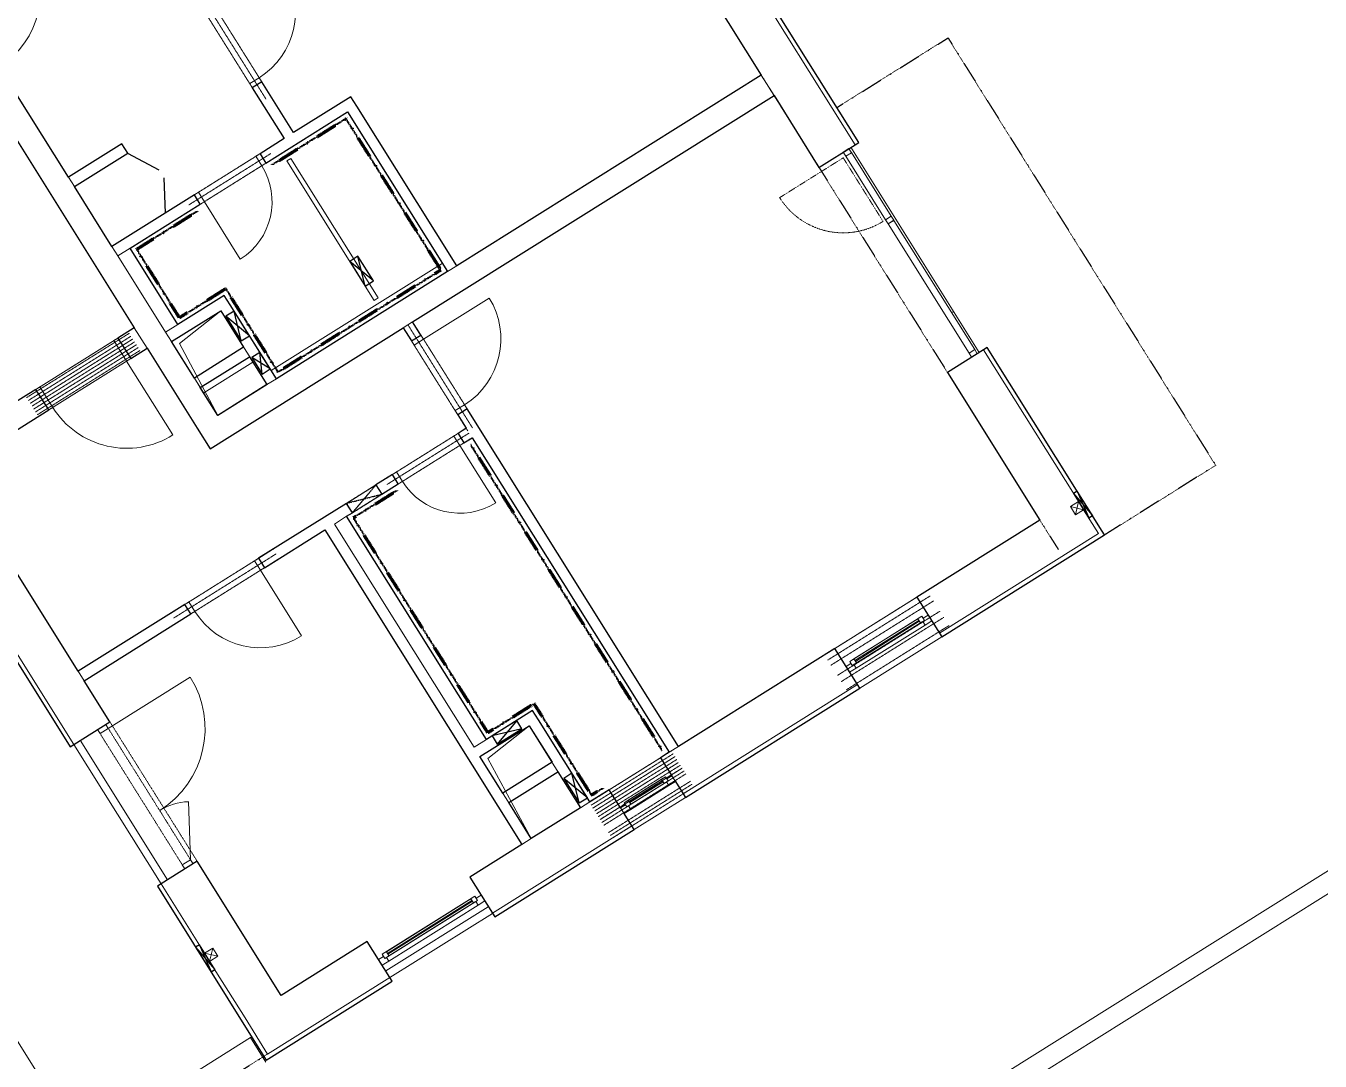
# Model space of a CAD drawing. Header units: millimetres. Extents: x -10201 to 227333, y -5874 to 72638.
# Drawn here: x 166124 to 179496, y 17535 to 28230 of the extents above; entities that cross this region are included whole.
import ezdxf

# ---------------------------------------------------------------- set-up
doc = ezdxf.new("R2010")
doc.units = ezdxf.units.MM
for name, pattern in [('HA_Dash_2mm-S1mm', [2, 1, -1]), ('HA_Dash_3mm-S1mm', [3, 2, -1]), ('HA_DashDot_2_2mm-S0_6mm', [2.2, 1, -0.6, 0, -0.6]), ('HA_DashDot_4mm-S1mm', [4, 2, -1, 0, -1])]:
    doc.linetypes.add(name, pattern=pattern)
for name, color, linetype, lineweight in [('A-DETL-____-OTLN', 9, 'Continuous', 25), ('A-DETL-GENF-OTLN', 9, 'Continuous', 9), ('A-DOOR-____-MCUT', 9, 'HA_DashDot_2_2mm-S0_6mm', 9), ('A-DOOR-____-OTLN', 9, 'Continuous', 9), ('A-DOOR-FRAM-MCUT', 9, 'Continuous', 9), ('A-DOOR-FRAM-OTLN', 9, 'Continuous', 9), ('A-FLOR-____-OTLN', 9, 'Continuous', 9), ('A-FLOR-____-OVHD', 9, 'HA_DashDot_4mm-S1mm', 25), ('A-GENM-____-HDLN', 9, 'HA_Dash_3mm-S1mm', 9), ('A-GENM-____-MCUT', 9, 'HA_Dash_3mm-S1mm', 25), ('A-GENM-____-OTLN', 9, 'Continuous', 9), ('A-GLAZ-____-MCUT', 9, 'Continuous', 5), ('A-GLAZ-____-OTLN', 9, 'Continuous', 5), ('A-GLAZ-CURT-MCUT', 9, 'Continuous', 5), ('A-GLAZ-CURT-OTLN', 9, 'Continuous', 5), ('A-GLAZ-CWMG-MCUT', 9, 'Continuous', 5), ('A-GLAZ-CWMG-OTLN', 9, 'Continuous', 5), ('A-WALL-____-MCUT', 9, 'Continuous', 25), ('A-WALL-____-OTLN', 9, 'Continuous', 9), ('I-WALL-____-MCUT', 9, 'Continuous', 25), ('I-WALL-____-OTLN', 9, 'Continuous', 9), ('M-HVAC-DUCT-OTLN', 9, 'Continuous', 9), ('S-BEAM-____-OTLN', 9, 'Continuous', 9)]:
    doc.layers.add(name, color=color, linetype=linetype, lineweight=lineweight)

# ---------------------------------------------------------------- blocks, each defined once
blk = doc.blocks.new('HA_DR_Single_Swing_Solid - In_BJ_900x2100_Vstup-2040222-schema POHLEDU D_120_6200')
at = {"layer": 'A-DOOR-____-MCUT'}
for p, q in [((-450, 125), (450, 125)), ((-450, -125), (450, -125))]:
    blk.add_line(p, q, dxfattribs=at)
at = {"layer": 'A-DOOR-____-OTLN'}
for p, q in [((-500, 125), (500, 125)), ((-500, -125), (500, -125))]:
    blk.add_line(p, q, dxfattribs=at)
at = {"layer": 'A-DOOR-____-OTLN', "lineweight": 5}
blk.add_line((450, -1025), (450, -125), dxfattribs=at)
blk.add_arc((450, -125), 900, 180, 270, dxfattribs=at)
at = {"layer": 'A-DOOR-FRAM-MCUT'}
for p, q in [((-450, 125), (-500, 125)), ((-450, -125), (-450, 125)), ((500, 125), (450, 125)), ((450, 125), (450, -125)), ((-500, -125), (-450, -125)), ((450, -125), (500, -125))]:
    blk.add_line(p, q, dxfattribs=at)
blk = doc.blocks.new('HA_DR_Single_Swing_Solid - In_BJ_700x2100-2040355-schema POHLEDU D_120_6200')
at = {"layer": 'A-DOOR-____-MCUT'}
for p, q in [((-350, 57.5), (350, 57.5)), ((-350, -57.5), (350, -57.5))]:
    blk.add_line(p, q, dxfattribs=at)
at = {"layer": 'A-DOOR-____-OTLN', "lineweight": 5}
blk.add_line((350, 757.5), (350, 57.5), dxfattribs=at)
blk.add_arc((350, 57.5), 700, 90, 180, dxfattribs=at)
at = {"layer": 'A-DOOR-FRAM-MCUT'}
for p, q in [((-400, 57.5), (-350, 57.5)), ((-350, 57.5), (-350, -57.5)), ((350, 57.5), (400, 57.5)), ((350, -57.5), (350, 57.5)), ((-350, -57.5), (-400, -57.5)), ((400, -57.5), (350, -57.5))]:
    blk.add_line(p, q, dxfattribs=at)
blk = doc.blocks.new('HA_DR_Single_Swing_Solid - In_BJ_800x2100-2040331-schema POHLEDU D_120_6200')
at = {"layer": 'A-DOOR-____-MCUT'}
for p, q in [((-400, 57.5), (400, 57.5)), ((-400, -57.5), (400, -57.5))]:
    blk.add_line(p, q, dxfattribs=at)
at = {"layer": 'A-DOOR-____-OTLN', "lineweight": 5}
blk.add_line((400, -857.5), (400, -57.5), dxfattribs=at)
blk.add_arc((400, -57.5), 800, 180, 270, dxfattribs=at)
at = {"layer": 'A-DOOR-FRAM-MCUT'}
for p, q in [((-400, 57.5), (-450, 57.5)), ((-400, -57.5), (-400, 57.5)), ((450, 57.5), (400, 57.5)), ((400, 57.5), (400, -57.5)), ((-450, -57.5), (-400, -57.5)), ((400, -57.5), (450, -57.5))]:
    blk.add_line(p, q, dxfattribs=at)
blk = doc.blocks.new('HA_DR_Single_Swing_Solid - In_BJ_900x2100_Vstup-2040226-schema POHLEDU D_120_6200')
at = {"layer": 'A-DOOR-____-MCUT'}
for p, q in [((-450, 125), (450, 125)), ((-450, -125), (450, -125))]:
    blk.add_line(p, q, dxfattribs=at)
at = {"layer": 'A-DOOR-____-OTLN'}
for p, q in [((-500, 125), (500, 125)), ((-500, -125), (500, -125))]:
    blk.add_line(p, q, dxfattribs=at)
at = {"layer": 'A-DOOR-____-OTLN', "lineweight": 5}
blk.add_line((450, -1025), (450, -125), dxfattribs=at)
blk.add_arc((450, -125), 900, 180, 270, dxfattribs=at)
at = {"layer": 'A-DOOR-FRAM-MCUT'}
for p, q in [((-450, 125), (-500, 125)), ((-450, -125), (-450, 125)), ((500, 125), (450, 125)), ((450, 125), (450, -125)), ((-500, -125), (-450, -125)), ((450, -125), (500, -125))]:
    blk.add_line(p, q, dxfattribs=at)
blk = doc.blocks.new('HA_WD_SinglePanel - 1250x2400-1662821-schema POHLEDU D_120_6200')
at = {"layer": 'A-GLAZ-____-MCUT'}
for p, q in [((-545, 70), (-625, 70)), ((-625, 0), (-565, 0)), ((-565, -25), (-565, 25)), ((-565, 25), (-515, 25)), ((-545, 25), (-545, 70)), ((-515, 25), (-515, -25)), ((515, 5), (-515, 5)), ((515, -25), (515, 25)), ((515, 25), (565, 25)), ((625, 70), (545, 70)), ((545, 70), (545, 25)), ((565, 25), (565, -25)), ((565, 0), (625, 0)), ((-515, -25), (-565, -25)), ((515, -5), (-515, -5)), ((565, -25), (515, -25))]:
    blk.add_line(p, q, dxfattribs=at)
at = {"layer": 'A-GLAZ-____-OTLN'}
for p, q in [((565, 25), (-565, 25)), ((-565, -25), (-565, 25)), ((545, 70), (-545, 70)), ((515, 25), (-515, 25)), ((565, 25), (565, -25)), ((-565, -25), (565, -25)), ((515, -25), (-515, -25))]:
    blk.add_line(p, q, dxfattribs=at)
blk = doc.blocks.new('HA_WD_SinglePanel - 1000x1500-1662820-schema POHLEDU D_120_6200')
at = {"layer": 'A-GLAZ-____-MCUT'}
for p, q in [((-420, 70), (-500, 70)), ((-500, 0), (-440, 0)), ((-440, -25), (-440, 25)), ((-440, 25), (-390, 25)), ((-420, 25), (-420, 70)), ((-390, 25), (-390, -25)), ((390, 5), (-390, 5)), ((390, -25), (390, 25)), ((390, 25), (440, 25)), ((500, 70), (420, 70)), ((420, 70), (420, 25)), ((440, 25), (440, -25)), ((442, 0), (500, 0)), ((-390, -25), (-440, -25)), ((390, -5), (-390, -5)), ((440, -25), (390, -25))]:
    blk.add_line(p, q, dxfattribs=at)
at = {"layer": 'A-GLAZ-____-OTLN'}
for p, q in [((440, 25), (-440, 25)), ((-440, -25), (-440, 25)), ((420, 70), (-420, 70)), ((390, 25), (-390, 25)), ((440, 25), (440, -25)), ((-440, -25), (440, -25)), ((390, -25), (-390, -25))]:
    blk.add_line(p, q, dxfattribs=at)
blk = doc.blocks.new('HA_GM_Shaft_Rectangle - Default-2056019-schema POHLEDU D_120_6200')
at = {"layer": 'A-DETL-GENF-OTLN'}
for p, q in [((60, -60), (600, 0)), ((0, -900), (60, -60))]:
    blk.add_line(p, q, dxfattribs=at)
at = {"layer": 'A-GENM-____-OTLN'}
for p, q in [((0, -900), (0, 0)), ((0, 0), (600, 0)), ((600, 0), (600, -900)), ((600, -900), (0, -900))]:
    blk.add_line(p, q, dxfattribs=at)
blk = doc.blocks.new('HA_GM_Shaft_Rectangle - Default-2056015-schema POHLEDU D_120_6200')
at = {"layer": 'A-DETL-GENF-OTLN'}
for p, q in [((60, -60), (600, 0)), ((0, -1000), (60, -60))]:
    blk.add_line(p, q, dxfattribs=at)
at = {"layer": 'A-GENM-____-OTLN'}
for p, q in [((0, -1000), (0, 0)), ((0, 0), (600, 0)), ((600, 0), (600, -1000)), ((600, -1000), (0, -1000))]:
    blk.add_line(p, q, dxfattribs=at)
blk = doc.blocks.new('HA_DR_Single_Swing_Solid - In_BJ_700x2100-2040353-schema POHLEDU D_120_6200')
at = {"layer": 'A-DOOR-____-MCUT'}
for p, q in [((-350, 57.5), (350, 57.5)), ((-350, -57.5), (350, -57.5))]:
    blk.add_line(p, q, dxfattribs=at)
at = {"layer": 'A-DOOR-____-OTLN', "lineweight": 5}
blk.add_line((350, -757.5), (350, -57.5), dxfattribs=at)
blk.add_arc((350, -57.5), 700, 180, 270, dxfattribs=at)
at = {"layer": 'A-DOOR-FRAM-MCUT'}
for p, q in [((-350, 57.5), (-400, 57.5)), ((-350, -57.5), (-350, 57.5)), ((400, 57.5), (350, 57.5)), ((350, 57.5), (350, -57.5)), ((-400, -57.5), (-350, -57.5)), ((350, -57.5), (400, -57.5))]:
    blk.add_line(p, q, dxfattribs=at)
blk = doc.blocks.new('HA_WD_SinglePanel - 625x1000-1662819-schema POHLEDU D_120_6200')
at = {"layer": 'A-GLAZ-____-MCUT'}
for p, q in [((-313, 70), (-313, 0)), ((-233, 70), (-313, 70)), ((-313, 0), (-253, 0)), ((-253, -25), (-253, 25)), ((-253, 25), (-203, 25)), ((-233, 25), (-233, 70)), ((-203, 25), (-203, -25)), ((202, 5), (-203, 5)), ((202, -25), (202, 25)), ((202, 25), (252, 25)), ((312, 70), (232, 70)), ((232, 70), (232, 25)), ((252, 25), (252, -25)), ((252, 0), (312, 0)), ((312, 0), (312, 70)), ((-203, -25), (-253, -25)), ((202, -5), (-203, -5)), ((252, -25), (202, -25))]:
    blk.add_line(p, q, dxfattribs=at)
at = {"layer": 'A-GLAZ-____-OTLN'}
for p, q in [((252, 25), (-253, 25)), ((-253, -25), (-253, 25)), ((232, 70), (-233, 70)), ((202, 25), (-203, 25)), ((252, 25), (252, -25)), ((-253, -25), (252, -25)), ((202, -25), (-203, -25))]:
    blk.add_line(p, q, dxfattribs=at)
blk = doc.blocks.new('Systémový panel - Sklo-1501127-schema POHLEDU D_120_6200')
at = {"layer": 'A-GLAZ-CURT-MCUT'}
for p, q in [((787.5, 0), (-787.5, 0)), ((-787.5, 0), (-787.5, -70)), ((787.5, -70), (787.5, 0)), ((-787.5, -70), (787.5, -70))]:
    blk.add_line(p, q, dxfattribs=at)
blk = doc.blocks.new('Obdélníková příčel - 50x70mm EXT-1501128-schema POHLEDU D_120_6200')
at = {"layer": 'A-GLAZ-CWMG-MCUT'}
for p, q in [((-50, 70), (0, 70)), ((-50, 0), (-50, 70)), ((0, 0), (-50, 0)), ((0, 70), (0, 0))]:
    blk.add_line(p, q, dxfattribs=at)
blk = doc.blocks.new('Obdélníková příčel - 50x70mm EXT-1501129-schema POHLEDU D_120_6200')
at = {"layer": 'A-GLAZ-CWMG-MCUT'}
for p, q in [((0, 70), (-50, 70)), ((-50, 70), (-50, 0)), ((-50, 0), (0, 0)), ((0, 0), (0, 70))]:
    blk.add_line(p, q, dxfattribs=at)
blk = doc.blocks.new('ABMV_CW_Single_Swing_Generic - Ex_Glass_SKLOPNE-1536050-schema POHLEDU D_120_6200')
at = {"layer": 'A-DOOR-____-OTLN', "linetype": 'HA_Dash_2mm-S1mm', "lineweight": 5}
for p in [(387.5, 805), (-387.5, 30)]:
    blk.add_line(p, (387.5, 30), dxfattribs=at)
blk.add_arc((387.5, 30), 775, 90, 180, dxfattribs=at)
blk = doc.blocks.new('Obdélníková příčel - 50x70mm EXT-1501125-schema POHLEDU D_120_6200')
at = {"layer": 'A-GLAZ-CWMG-OTLN'}
for p, q in [((-15958, 37616), (-15547, 36959)), ((-15899, 37653), (-15488, 36996))]:
    blk.add_line(p, q, dxfattribs=at)
blk = doc.blocks.new('Obdélníková příčel - 50x70mm EXT-1501126-schema POHLEDU D_120_6200')
at = {"layer": 'A-GLAZ-CWMG-MCUT'}
for p, q in [((-25, 70), (25, 70)), ((-25, 0), (-25, 70)), ((25, 0), (-25, 0)), ((25, 70), (25, 0))]:
    blk.add_line(p, q, dxfattribs=at)
blk = doc.blocks.new('HA_GM_Tiling_LineBased - Generic Tiles-1986776-schema POHLEDU D_120_6200')
at = {"layer": 'A-GENM-____-OTLN', "linetype": 'HA_DashDot_4mm-S1mm', "lineweight": 80}
blk.add_line((50, -50), (950, -50), dxfattribs=at)
blk = doc.blocks.new('HA_GM_Tiling_LineBased - Generic Tiles-1986777-schema POHLEDU D_120_6200')
at = {"layer": 'A-GENM-____-OTLN', "linetype": 'HA_DashDot_4mm-S1mm', "lineweight": 80}
blk.add_line((50, -50), (1895, -50), dxfattribs=at)
blk = doc.blocks.new('HA_GM_Tiling_LineBased - Generic Tiles-1986778-schema POHLEDU D_120_6200')
at = {"layer": 'A-GENM-____-OTLN', "linetype": 'HA_DashDot_4mm-S1mm', "lineweight": 80}
blk.add_line((50, -50), (2035, -50), dxfattribs=at)
blk = doc.blocks.new('HA_GM_Tiling_LineBased - Generic Tiles-1986770-schema POHLEDU D_120_6200')
at = {"layer": 'A-GENM-____-OTLN', "linetype": 'HA_DashDot_4mm-S1mm', "lineweight": 80}
blk.add_line((50, -50), (1065, -50), dxfattribs=at)
blk = doc.blocks.new('HA_GM_Tiling_LineBased - Generic Tiles-1986779-schema POHLEDU D_120_6200')
at = {"layer": 'A-GENM-____-OTLN', "linetype": 'HA_DashDot_4mm-S1mm', "lineweight": 80}
blk.add_line((-50, -50), (515, -50), dxfattribs=at)
blk = doc.blocks.new('HA_GM_Tiling_LineBased - Generic Tiles-1986780-schema POHLEDU D_120_6200')
at = {"layer": 'A-GENM-____-OTLN', "linetype": 'HA_DashDot_4mm-S1mm', "lineweight": 80}
blk.add_line((50, -50), (885, -50), dxfattribs=at)
blk = doc.blocks.new('HA_GM_Tiling_LineBased - Generic Tiles-1986781-schema POHLEDU D_120_6200')
at = {"layer": 'A-GENM-____-OTLN', "linetype": 'HA_DashDot_4mm-S1mm', "lineweight": 80}
blk.add_line((50, -50), (800, -50), dxfattribs=at)
blk = doc.blocks.new('HA_GM_Tiling_LineBased - Generic Tiles-1684292-schema POHLEDU D_120_6200')
at = {"layer": 'A-GENM-____-OTLN', "linetype": 'HA_DashDot_4mm-S1mm', "lineweight": 80}
blk.add_line((50, -50), (3785, -50), dxfattribs=at)
blk = doc.blocks.new('HA_GM_Tiling_LineBased - Generic Tiles-1684455-schema POHLEDU D_120_6200')
at = {"layer": 'A-GENM-____-OTLN', "linetype": 'HA_DashDot_4mm-S1mm', "lineweight": 80}
blk.add_line((50, -50), (185, -50), dxfattribs=at)
blk = doc.blocks.new('HA_GM_Tiling_LineBased - Generic Tiles-1684803-schema POHLEDU D_120_6200')
at = {"layer": 'A-GENM-____-OTLN', "linetype": 'HA_DashDot_4mm-S1mm', "lineweight": 80}
blk.add_line((50, -50), (1165, -50), dxfattribs=at)
blk = doc.blocks.new('HA_GM_Tiling_LineBased - Generic Tiles-1981167-schema POHLEDU D_120_6200')
at = {"layer": 'A-GENM-____-OTLN', "linetype": 'HA_DashDot_4mm-S1mm', "lineweight": 80}
blk.add_line((-50, -50), (515, -50), dxfattribs=at)
blk = doc.blocks.new('HA_GM_Tiling_LineBased - Generic Tiles-1684680-schema POHLEDU D_120_6200')
at = {"layer": 'A-GENM-____-OTLN', "linetype": 'HA_DashDot_4mm-S1mm', "lineweight": 80}
blk.add_line((50, -50), (2670, -50), dxfattribs=at)
blk = doc.blocks.new('HA_GM_Tiling_LineBased - Generic Tiles-1981168-schema POHLEDU D_120_6200')
at = {"layer": 'A-GENM-____-OTLN', "linetype": 'HA_DashDot_4mm-S1mm', "lineweight": 80}
blk.add_line((50, -50), (580, -50), dxfattribs=at)
blk = doc.blocks.new('TB_Porotherm KP7_1250mm - TB_Porotherm KP7_1250mm-1864450-schema POHLEDU D_120_6200')
at = {"layer": 'A-GENM-____-HDLN'}
for p, q in [((-625, 35), (625, 35)), ((-625, 0), (625, 0)), ((625, -35), (-625, -35))]:
    blk.add_line(p, q, dxfattribs=at)
blk = doc.blocks.new('TB_Porotherm KP11_5_1250mm - TB_Porotherm KP11_5_1250mm-1870064-schema POHLEDU D_120_6200')
at = {"layer": 'A-GENM-____-HDLN'}
for p, q in [((-625, 57.5), (625, 57.5)), ((-625, 0), (625, 0)), ((625, -57.5), (-625, -57.5))]:
    blk.add_line(p, q, dxfattribs=at)
blk = doc.blocks.new('TB_Porotherm KP11_5_1000mm - TB_Porotherm KP11_5_1000mm-1863649-schema POHLEDU D_120_6200')
at = {"layer": 'A-GENM-____-HDLN'}
for p, q in [((-500, 57.5), (500, 57.5)), ((-500, 0), (500, 0)), ((500, -57.5), (-500, -57.5))]:
    blk.add_line(p, q, dxfattribs=at)
blk = doc.blocks.new('TB_Porotherm KPVarioUNI_1250mm - TB_Porotherm KPVarioUNI_1250mm-1891196-schema POHLEDU D_120_6200')
at = {"layer": 'A-GENM-____-HDLN'}
for p, q in [((-625, 205), (625, 205)), ((-625, 105), (625, 105)), ((-625, 30), (625, 30)), ((-625, -95), (625, -95)), ((-100, 0), (100, 0)), ((-625, -157.5), (625, -157.5)), ((-625, -220), (625, -220))]:
    blk.add_line(p, q, dxfattribs=at)
blk = doc.blocks.new('TB_Porotherm KP7_1000mm - TB_Porotherm KP7_1000mm-1862848-schema POHLEDU D_120_6200')
at = {"layer": 'A-GENM-____-HDLN'}
for p, q in [((-500, 35), (500, 35)), ((-500, 0), (500, 0)), ((-500, -35), (500, -35))]:
    blk.add_line(p, q, dxfattribs=at)
blk = doc.blocks.new('HA_DR_Double_Swing_Solid_FrameButt - In_FAS_1600x2350_1000-1958729-schema POHLEDU D_120_6200')
at = {"layer": 'A-DOOR-____-MCUT'}
for p, q in [((-800, -70), (800, -70)), ((-800, -170), (800, -170))]:
    blk.add_line(p, q, dxfattribs=at)
at = {"layer": 'A-DOOR-____-OTLN', "lineweight": 5}
for p, q in [((-280, -470), (-800, -170)), ((800, -1170), (800, -170))]:
    blk.add_line(p, q, dxfattribs=at)
for centre, radius, start, end in [((-800, -170), 600, 330, 360), ((800, -170), 1000, 180, 270)]:
    blk.add_arc(centre, radius, start, end, dxfattribs=at)
at = {"layer": 'A-DOOR-FRAM-MCUT'}
for p, q in [((-800, -70), (-850, -70)), ((-800, -170), (-800, -70)), ((850, -70), (800, -70)), ((800, -70), (800, -170)), ((-850, -170), (-800, -170)), ((800, -170), (850, -170))]:
    blk.add_line(p, q, dxfattribs=at)
at = {"layer": 'A-DOOR-FRAM-OTLN', "linetype": 'HA_DashDot_2_2mm-S0_6mm'}
for p, q in [((850, 220), (-850, 220)), ((850, -220), (-850, -220))]:
    blk.add_line(p, q, dxfattribs=at)
blk = doc.blocks.new('HA_GM_Opening_Rectangle_WallBased - Default-1969288-schema POHLEDU D_120_6200')
at = {"layer": 'A-GENM-____-MCUT'}
for p, q in [((305, 57.5), (-55, -57.5)), ((-55, 57.5), (305, -57.5)), ((-55, 57.5), (-55, -57.5)), ((-55, 57.5), (305, 57.5)), ((305, 57.5), (305, -57.5)), ((-55, -57.5), (305, -57.5))]:
    blk.add_line(p, q, dxfattribs=at)
blk = doc.blocks.new('185-01_OBJEKT C_Central_rvt-4-schema POHLEDU D_120_6200')
at = {"layer": 'A-DETL-____-OTLN'}
for p, q in [((-16655, 26914), (-16333, 26743)), ((-16281, 26660), (-16268, 26295)), ((-14276, 25849), (-14360, 25796)), ((-14116, 25595), (-14276, 25849)), ((-14201, 25542), (-14276, 25849)), ((-14360, 25796), (-14201, 25542)), ((-14116, 25595), (-14360, 25796)), ((-14201, 25542), (-14116, 25595)), ((-15555, 25284), (-15640, 25230)), ((-15396, 25029), (-15555, 25284)), ((-15481, 24976), (-15555, 25284)), ((-15640, 25230), (-15481, 24976)), ((-15396, 25029), (-15640, 25230)), ((-15481, 24976), (-15396, 25029)), ((-15288, 24856), (-15372, 24803)), ((-15372, 24803), (-15266, 24633)), ((-15181, 24686), (-15372, 24803)), ((-15181, 24686), (-15288, 24856)), ((-15266, 24633), (-15288, 24856)), ((-15266, 24633), (-15181, 24686)), ((-6845, 23424), (-6883, 23400)), ((-6686, 23170), (-6845, 23424)), ((-6845, 23424), (-6724, 23146)), ((-6883, 23400), (-6724, 23146)), ((-6883, 23400), (-6686, 23170)), ((-6724, 23146), (-6686, 23170)), ((-12635, 21054), (-12889, 20895)), ((-12635, 21054), (-12836, 20810)), ((-12582, 20969), (-12635, 21054)), ((-12582, 20969), (-12889, 20895)), ((-12889, 20895), (-12836, 20810)), ((-12836, 20810), (-12582, 20969)), ((-12064, 20509), (-12148, 20456)), ((-11904, 20255), (-12064, 20509)), ((-11989, 20202), (-12064, 20509)), ((-12148, 20456), (-11989, 20202)), ((-11904, 20255), (-12148, 20456)), ((-11989, 20202), (-11904, 20255)), ((-15914, 18735), (-15952, 18711)), ((-15755, 18481), (-15914, 18735)), ((-15914, 18735), (-15793, 18457)), ((-15952, 18711), (-15793, 18457)), ((-15952, 18711), (-15755, 18481)), ((-15793, 18457), (-15755, 18481))]:
    blk.add_line(p, q, dxfattribs=at)
at = {"layer": 'A-FLOR-____-OTLN'}
for p, q in [((-16309, 19366), (-17212, 20807)), ((-17144, 20849), (-16242, 19409)), ((-13988, 18466), (-12928, 19130)), ((-15259, 17576), (-15246, 17584))]:
    blk.add_line(p, q, dxfattribs=at)
at = {"layer": 'A-FLOR-____-OVHD'}
for p, q in [((-12999, 32336), (-7038, 22819)), ((-9326, 27386), (-8178, 28105)), ((-8178, 28105), (-5413, 23690)), ((-5413, 23690), (-6599, 22947)), ((-17072, 16440), (-15208, 17608))]:
    blk.add_line(p, q, dxfattribs=at)
at = {"layer": 'A-WALL-____-MCUT', "lineweight": 9}
for p, q in [((-10240, 28761), (-9139, 27002)), ((-9139, 27002), (-10240, 28761)), ((-9976, 27510), (-10109, 27722)), ((-17266, 26667), (-17205, 26570)), ((-16817, 25951), (-16756, 25853)), ((-16629, 25933), (-16756, 25853)), ((-16262, 25065), (-16756, 25853)), ((-16756, 25853), (-16262, 25065)), ((-13351, 25691), (-13253, 25752)), ((-16262, 25065), (-16135, 25145)), ((-13710, 25172), (-13807, 25111)), ((-16453, 24899), (-16586, 25111)), ((-16262, 25065), (-16201, 24968)), ((-6856, 23358), (-7812, 24883)), ((-7812, 24883), (-6856, 23358)), ((-15965, 24591), (-15904, 24493)), ((-15215, 24524), (-15118, 24585)), ((-6830, 23315), (-6856, 23358)), ((-6856, 23358), (-6830, 23315)), ((-14392, 23163), (-14519, 23083)), ((-6623, 22985), (-6777, 23231)), ((-6777, 23231), (-6623, 22985)), ((-13076, 20778), (-14519, 23083)), ((-14519, 23083), (-13076, 20778)), ((-8267, 21955), (-6623, 22985)), ((-6623, 22985), (-8267, 21955)), ((-18167, 22332), (-17212, 20807)), ((-17212, 20807), (-18167, 22332)), ((-17165, 21562), (-17104, 21464)), ((-10915, 20296), (-9114, 21424)), ((-9114, 21424), (-10915, 20296)), ((-13076, 20778), (-12948, 20858)), ((-11060, 20725), (-10963, 20786)), ((-11975, 20152), (-11878, 20213)), ((-12886, 19062), (-11445, 19965)), ((-11445, 19965), (-12886, 19062)), ((-12581, 19772), (-12484, 19833)), ((-16309, 19366), (-15861, 18650)), ((-15861, 18650), (-16309, 19366)), ((-15808, 18565), (-15441, 17981)), ((-15441, 17981), (-15808, 18565)), ((-15208, 17608), (-13945, 18399)), ((-13945, 18399), (-15208, 17608)), ((-15441, 17981), (-15208, 17608)), ((-15208, 17608), (-15441, 17981))]:
    blk.add_line(p, q, dxfattribs=at)
at = {"layer": 'A-WALL-____-MCUT'}
for p, q in [((-9101, 27026), (-10202, 28784)), ((-10613, 28527), (-10109, 27722)), ((-9976, 27510), (-9512, 26768)), ((-9139, 27002), (-9101, 27026)), ((-9512, 26768), (-9139, 27002)), ((-7812, 24883), (-8185, 24650)), ((-7774, 24907), (-7812, 24883)), ((-6585, 23009), (-7774, 24907)), ((-8185, 24650), (-7229, 23124)), ((-7229, 23124), (-8501, 22328)), ((-6561, 22971), (-6585, 23009)), ((-17165, 21562), (-18028, 22939)), ((-8243, 21917), (-6561, 22971)), ((-18181, 22270), (-17250, 20783)), ((-8501, 22328), (-8267, 21955)), ((-8267, 21955), (-8243, 21917)), ((-9348, 21797), (-10963, 20786)), ((-9114, 21424), (-9348, 21797)), ((-16839, 21040), (-17104, 21464)), ((-9091, 21386), (-9114, 21424)), ((-10892, 20258), (-9091, 21386)), ((-17212, 20807), (-16839, 21040)), ((-17250, 20783), (-17212, 20807)), ((-11060, 20725), (-11149, 20669)), ((-11149, 20669), (-11032, 20483)), ((-11679, 20337), (-11878, 20213)), ((-11562, 20151), (-11679, 20337)), ((-10995, 20423), (-10915, 20296)), ((-10915, 20296), (-10892, 20258)), ((-11975, 20152), (-12484, 19833)), ((-11445, 19965), (-11525, 20092)), ((-12862, 19024), (-11421, 19926)), ((-11421, 19926), (-11445, 19965)), ((-12581, 19772), (-13119, 19435)), ((-15936, 19600), (-16309, 19366)), ((-15069, 18214), (-15936, 19600)), ((-13119, 19435), (-12886, 19062)), ((-16309, 19366), (-16347, 19342)), ((-16347, 19342), (-15246, 17584)), ((-12886, 19062), (-12862, 19024)), ((-14179, 18771), (-15069, 18214)), ((-13945, 18399), (-14179, 18771)), ((-15222, 17546), (-13921, 18360)), ((-13921, 18360), (-13945, 18399)), ((-15246, 17584), (-15222, 17546))]:
    blk.add_line(p, q, dxfattribs=at)
at = {"layer": 'A-WALL-____-OTLN'}
for p, q in [((-9348, 21797), (-8501, 22328)), ((-8243, 21917), (-9091, 21386)), ((-11679, 20337), (-11149, 20669)), ((-10892, 20258), (-11421, 19926))]:
    blk.add_line(p, q, dxfattribs=at)
at = {"layer": 'I-WALL-____-MCUT'}
for p, q in [((-17266, 26667), (-17953, 27765)), ((-10109, 27722), (-13253, 25752)), ((-18165, 27632), (-16586, 25111)), ((-15269, 27652), (-15367, 27591)), ((-15367, 27591), (-15037, 27066)), ((-14940, 27127), (-15269, 27652)), ((-14347, 27498), (-14940, 27127)), ((-14286, 27401), (-14347, 27498)), ((-13710, 25172), (-9976, 27510)), ((-15226, 26812), (-14383, 27340)), ((-14383, 27340), (-13351, 25691)), ((-13253, 25752), (-14286, 27401)), ((-15037, 27066), (-15287, 26909)), ((-16715, 27012), (-17266, 26667)), ((-17205, 26570), (-16654, 26915)), ((-16654, 26915), (-16715, 27012)), ((-15287, 26909), (-15226, 26812)), ((-16817, 25951), (-17205, 26570)), ((-15965, 26484), (-16817, 25951)), ((-15904, 26387), (-15965, 26484)), ((-16629, 25933), (-15904, 26387)), ((-16135, 25145), (-16629, 25933)), ((-13351, 25691), (-15118, 24585)), ((-15656, 25445), (-16135, 25145)), ((-15595, 25347), (-15656, 25445)), ((-16201, 24968), (-15693, 25286)), ((-15693, 25286), (-15457, 24909)), ((-15118, 24585), (-15595, 25347)), ((-13625, 25036), (-13710, 25172)), ((-16586, 25111), (-16755, 25004)), ((-15803, 23861), (-13807, 25111)), ((-13807, 25111), (-13722, 24975)), ((-13722, 24975), (-13625, 25036)), ((-16755, 25004), (-16623, 24793)), ((-16623, 24793), (-16453, 24899)), ((-16453, 24899), (-15936, 24072)), ((-15965, 24591), (-16201, 24968)), ((-15457, 24909), (-15965, 24591)), ((-15904, 24493), (-15396, 24812)), ((-15396, 24812), (-15215, 24524)), ((-17603, 24474), (-17857, 24314)), ((-17470, 24262), (-17603, 24474)), ((-15724, 24205), (-15904, 24493)), ((-15215, 24524), (-15724, 24205)), ((-18466, 23638), (-17470, 24262)), ((-13147, 24273), (-13244, 24212)), ((-13244, 24212), (-13157, 24072)), ((-10963, 20786), (-13147, 24273)), ((-15936, 24072), (-15803, 23861)), ((-13157, 24072), (-13241, 24019)), ((-13241, 24019), (-13180, 23922)), ((-13180, 23922), (-13096, 23975)), ((-13096, 23975), (-11060, 20725)), ((-13919, 23595), (-14089, 23489)), ((-13858, 23497), (-13919, 23595)), ((-14089, 23489), (-14028, 23391)), ((-14028, 23391), (-13858, 23497)), ((-14394, 23297), (-15301, 22729)), ((-14333, 23200), (-14394, 23297)), ((-14392, 23163), (-14333, 23200)), ((-12948, 20858), (-14392, 23163)), ((-15240, 22632), (-14617, 23022)), ((-14617, 23022), (-12581, 19772)), ((-15301, 22729), (-15240, 22632)), ((-16064, 22252), (-17165, 21562)), ((-16003, 22154), (-16064, 22252)), ((-17104, 21464), (-16003, 22154)), ((-12470, 21158), (-12948, 20858)), ((-12409, 21060), (-12470, 21158)), ((-13015, 20681), (-12506, 20999)), ((-12506, 20999), (-12270, 20622)), ((-11878, 20213), (-12409, 21060)), ((-12778, 20303), (-13015, 20681)), ((-12270, 20622), (-12778, 20303)), ((-12717, 20206), (-12209, 20525)), ((-12209, 20525), (-11975, 20152)), ((-12484, 19833), (-12717, 20206))]:
    blk.add_line(p, q, dxfattribs=at)
at = {"layer": 'I-WALL-____-OTLN'}
for p, q in [((-14968, 26861), (-15011, 26835)), ((-14108, 25394), (-15011, 26835)), ((-14968, 26861), (-14066, 25420)), ((-15171, 24669), (-13404, 25776)), ((-14066, 25420), (-14108, 25394)), ((-14394, 23297), (-14089, 23489)), ((-14028, 23391), (-14333, 23200))]:
    blk.add_line(p, q, dxfattribs=at)
at = {"layer": 'M-HVAC-DUCT-OTLN', "lineweight": 5}
for p, q in [((-6914, 23263), (-6830, 23316)), ((-6861, 23178), (-6830, 23316)), ((-6830, 23316), (-6777, 23231)), ((-6777, 23231), (-6914, 23263)), ((-6861, 23178), (-6914, 23263)), ((-6777, 23231), (-6861, 23178)), ((-15861, 18650), (-15776, 18703)), ((-15723, 18618), (-15861, 18650)), ((-15808, 18565), (-15861, 18650)), ((-15808, 18565), (-15776, 18703)), ((-15723, 18618), (-15808, 18565)), ((-15776, 18703), (-15723, 18618))]:
    blk.add_line(p, q, dxfattribs=at)
at = {"layer": 'A-DOOR-____-OTLN', "lineweight": 9}
for name, p, rotation in [('HA_DR_Single_Swing_Solid - In_BJ_900x2100_Vstup-2040222-schema POHLEDU D_120_6200', (-18324, 28122), 122.0612494774555), ('HA_DR_Single_Swing_Solid - In_BJ_800x2100-2040331-schema POHLEDU D_120_6200', (-15557, 28003), 122.0612494774555), ('HA_DR_Single_Swing_Solid - In_BJ_700x2100-2040355-schema POHLEDU D_120_6200', (-15596, 26648), 212.0612494774555), ('ABMV_CW_Single_Swing_Generic - Ex_Glass_SKLOPNE-1536050-schema POHLEDU D_120_6200', (-9030, 26554), 122.0612494774548), ('HA_DR_Single_Swing_Solid - In_BJ_800x2100-2040331-schema POHLEDU D_120_6200', (-13434, 24624), 122.0612494774555), ('HA_DR_Single_Swing_Solid - In_BJ_900x2100_Vstup-2040226-schema POHLEDU D_120_6200', (-17113, 24633), 32.06124947745557), ('HA_DR_Single_Swing_Solid - In_BJ_700x2100-2040353-schema POHLEDU D_120_6200', (-13550, 23758), 32.06124947745555), ('HA_DR_Single_Swing_Solid - In_BJ_800x2100-2040331-schema POHLEDU D_120_6200', (-15652, 22442), 32.06124947745555), ('HA_DR_Double_Swing_Solid_FrameButt - In_FAS_1600x2350_1000-1958729-schema POHLEDU D_120_6200', (-16574, 20203), 122.0612494774554)]:
    blk.add_blockref(name, p, dxfattribs=dict(at, rotation=rotation))
at = {"layer": 'A-GENM-____-OTLN', "lineweight": 9}
for name, p, rotation in [('TB_Porotherm KP11_5_1250mm - TB_Porotherm KP11_5_1250mm-1870064-schema POHLEDU D_120_6200', (-15557, 28003), 122.0612494774545), ('HA_GM_Tiling_LineBased - Generic Tiles-1986776-schema POHLEDU D_120_6200', (-15231, 26809), 32.06124947745583), ('HA_GM_Tiling_LineBased - Generic Tiles-1986777-schema POHLEDU D_120_6200', (-14383, 27340), 302.0612494774557), ('TB_Porotherm KP11_5_1000mm - TB_Porotherm KP11_5_1000mm-1863649-schema POHLEDU D_120_6200', (-15600, 26645), 32.06124947745439), ('HA_GM_Tiling_LineBased - Generic Tiles-1986781-schema POHLEDU D_120_6200', (-16632, 25937), 32.06124947745583), ('HA_GM_Tiling_LineBased - Generic Tiles-1986780-schema POHLEDU D_120_6200', (-16135, 25145), 122.0612494774557), ('HA_GM_Tiling_LineBased - Generic Tiles-1986778-schema POHLEDU D_120_6200', (-13351, 25691), 212.0612494774557), ('HA_GM_Tiling_LineBased - Generic Tiles-1986779-schema POHLEDU D_120_6200', (-15656, 25445), 212.0612494774558), ('HA_GM_Tiling_LineBased - Generic Tiles-1986770-schema POHLEDU D_120_6200', (-15118, 24585), 122.0612494774557), ('HA_GM_Shaft_Rectangle - Default-2056019-schema POHLEDU D_120_6200', (-16201, 24968), 32.06124947745543), ('TB_Porotherm KP11_5_1250mm - TB_Porotherm KP11_5_1250mm-1870064-schema POHLEDU D_120_6200', (-13424, 24607), 122.0612494774545), ('TB_Porotherm KP7_1250mm - TB_Porotherm KP7_1250mm-1864450-schema POHLEDU D_120_6200', (-17150, 24692), 212.061249477456), ('TB_Porotherm KP7_1250mm - TB_Porotherm KP7_1250mm-1864450-schema POHLEDU D_120_6200', (-17113, 24633), 212.061249477456), ('TB_Porotherm KP7_1250mm - TB_Porotherm KP7_1250mm-1864450-schema POHLEDU D_120_6200', (-17076, 24574), 212.061249477456), ('TB_Porotherm KP11_5_1000mm - TB_Porotherm KP11_5_1000mm-1863649-schema POHLEDU D_120_6200', (-13550, 23758), 32.06124947745439), ('HA_GM_Tiling_LineBased - Generic Tiles-1684292-schema POHLEDU D_120_6200', (-13096, 23975), 302.0612494774557), ('HA_GM_Opening_Rectangle_WallBased - Default-1969288-schema POHLEDU D_120_6200', (-14317, 23278), 32.06124947745555), ('HA_GM_Tiling_LineBased - Generic Tiles-1981168-schema POHLEDU D_120_6200', (-14392, 23163), 32.06124947745583), ('HA_GM_Tiling_LineBased - Generic Tiles-1684680-schema POHLEDU D_120_6200', (-12948, 20858), 122.0612494774557), ('TB_Porotherm KP11_5_1250mm - TB_Porotherm KP11_5_1250mm-1870064-schema POHLEDU D_120_6200', (-15652, 22442), 32.06124947745439), ('TB_Porotherm KPVarioUNI_1250mm - TB_Porotherm KPVarioUNI_1250mm-1891196-schema POHLEDU D_120_6200', (-8808, 21876), 212.061249477456), ('HA_GM_Tiling_LineBased - Generic Tiles-1981167-schema POHLEDU D_120_6200', (-12470, 21158), 212.0612494774558), ('HA_GM_Tiling_LineBased - Generic Tiles-1684803-schema POHLEDU D_120_6200', (-11878, 20213), 122.0612494774557), ('HA_GM_Shaft_Rectangle - Default-2056015-schema POHLEDU D_120_6200', (-13015, 20681), 32.06124947745543), ('HA_GM_Shaft_Rectangle - Default-2056015-schema POHLEDU D_120_6200', (-13015, 20681), 32.06124947745543), ('TB_Porotherm KP7_1000mm - TB_Porotherm KP7_1000mm-1862848-schema POHLEDU D_120_6200', (-11442, 20444), 212.0612494774562), ('TB_Porotherm KP7_1000mm - TB_Porotherm KP7_1000mm-1862848-schema POHLEDU D_120_6200', (-11405, 20385), 212.0612494774562), ('TB_Porotherm KP7_1000mm - TB_Porotherm KP7_1000mm-1862848-schema POHLEDU D_120_6200', (-11368, 20326), 212.0612494774562), ('TB_Porotherm KP7_1000mm - TB_Porotherm KP7_1000mm-1862848-schema POHLEDU D_120_6200', (-11330, 20266), 212.0612494774562), ('HA_GM_Tiling_LineBased - Generic Tiles-1684455-schema POHLEDU D_120_6200', (-11679, 20337), 212.0612494774558), ('TB_Porotherm KP7_1000mm - TB_Porotherm KP7_1000mm-1862848-schema POHLEDU D_120_6200', (-11245, 20131), 212.0612494774562)]:
    blk.add_blockref(name, p, dxfattribs=dict(at, rotation=rotation))
at = {"layer": 'A-GLAZ-____-OTLN', "lineweight": 9, "rotation": 212.0612494774558}
for name, p in [('HA_WD_SinglePanel - 1000x1500-1662820-schema POHLEDU D_120_6200', (-8808, 21876)), ('HA_WD_SinglePanel - 625x1000-1662819-schema POHLEDU D_120_6200', (-11297, 20317)), ('HA_WD_SinglePanel - 1250x2400-1662821-schema POHLEDU D_120_6200', (-13532, 18917))]:
    blk.add_blockref(name, p, dxfattribs=at)
at = {"layer": 'A-GLAZ-CURT-OTLN', "lineweight": 9, "rotation": 122.0612494774548}
blk.add_blockref('Systémový panel - Sklo-1501127-schema POHLEDU D_120_6200', (-8379, 25516), dxfattribs=at)
at = {"layer": 'A-GLAZ-CWMG-OTLN', "lineweight": 9, "extrusion": (0, 0, -1), "rotation": 57.93875052254523}
for name, p in [('Obdélníková příčel - 50x70mm EXT-1501128-schema POHLEDU D_120_6200', (9262, 26925)), ('Obdélníková příčel - 50x70mm EXT-1501126-schema POHLEDU D_120_6200', (8811, 26205))]:
    blk.add_blockref(name, p, dxfattribs=at)
at = {"layer": 'A-GLAZ-CWMG-OTLN', "lineweight": 9}
blk.add_blockref('Obdélníková příčel - 50x70mm EXT-1501125-schema POHLEDU D_120_6200', (6723, -10733), dxfattribs=at)
at = {"layer": 'A-GLAZ-CWMG-OTLN', "lineweight": 9, "rotation": 302.0612494774548}
blk.add_blockref('Obdélníková příčel - 50x70mm EXT-1501129-schema POHLEDU D_120_6200', (-7935, 24806), dxfattribs=at)

msp = doc.modelspace()

# ---------------------------------------------------------------- linework, layer by layer
at = {"layer": 'A-FLOR-____-OTLN'}
for p, q in [((174648, 26975), (175975, 24857)), ((175689, 25267), (175711, 25280)), ((167520, 19366), (166618, 20807)), ((170944, 19061), (169885, 18398)), ((165610, 18422), (166699, 16685)), ((168444, 17778), (168457, 17786)), ((168584, 17583), (168572, 17575))]:
    msp.add_line(p, q, dxfattribs=at)
at = {"layer": 'A-WALL-____-OTLN'}
for p, q in [((169272, 13046), (183696, 22081)), ((183803, 21912), (169379, 12877)), ((166699, 16685), (168444, 17778)), ((168444, 17778), (168604, 17524))]:
    msp.add_line(p, q, dxfattribs=at)
at = {"layer": 'S-BEAM-____-OTLN'}
for p, q in [((168469, 24756), (167961, 24437)), ((169843, 18466), (170902, 19129))]:
    msp.add_line(p, q, dxfattribs=at)

# ---------------------------------------------------------------- block references
at = {"color": 50, "lineweight": 5}
msp.add_blockref('185-01_OBJEKT C_Central_rvt-4-schema POHLEDU D_120_6200', (183830, 0), dxfattribs=at)

doc.saveas('drawing.dxf')
